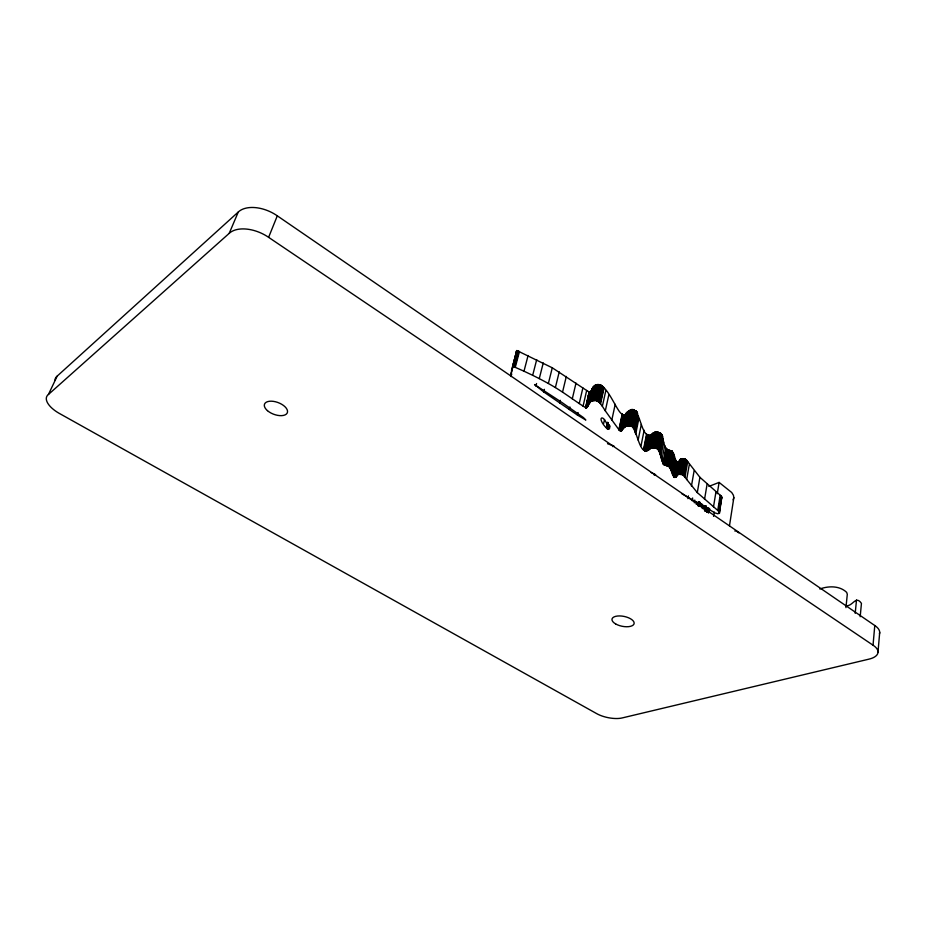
<?xml version="1.0" encoding="UTF-8"?>
<svg xmlns="http://www.w3.org/2000/svg" width="926" height="926" viewBox="0 0 926 926"><rect width="100%" height="100%" fill="white"/><g stroke="black" fill="none" stroke-linecap="round" stroke-linejoin="round"><path stroke-width="1.39" d="M878.01 652.008L879.7 632.4M57.169 376.118L48.43 394.476A23.451 10.614 23.7 0 0 60.468 414.049L596.39 713.471A18.485 7.2 11.9 0 0 622.469 717.87L868.681 659.208A22.93 10.024 6.9 0 0 873.033 645.202L874.781 625.525L277.302 215.839A29.4 17.744 24.7 0 0 238.283 212.008L57.169 376.118A23.254 10.788 24 0 0 55.016 380.042M860.185 616.716L861.446 603.393C855.485 594.712 852.846 606.97 845.635 605.697M855.207 613.313L856.504 599.967M845.947 607.63L847.302 594.26L846.665 592.374C839.662 585.579 828.481 585.845 819.811 589.005M510.62 376.176L516.673 350.584L514.856 360.11M729.48 525.771L733.843 497.644L733.404 495.213L731.714 492.505L719.097 482.411L708.853 486.428M718.379 510.978L720.822 495.78L699.917 477.307L686.652 460.257L682.971 458.636L680.679 459.088L678.862 461.611L676.999 461.993L674.36 477.388L676.061 476.971L678.573 474.205L682.983 474.841L697.29 492.597L718.379 510.978L719.571 512.992L717.847 513.745L715.254 513.039L681.582 493.581M718.935 511.58L721.377 496.382L720.822 495.78M719.039 512.228L719.479 509.474M719.919 506.707L720.37 503.952M720.81 501.197L721.25 498.431M719.12 513.479L721.562 498.304M719.294 513.363L721.377 496.382M719.363 513.305L721.852 496.996M713.576 516.361L714.259 512.113M717.256 493.72L719.097 482.411M717.743 510.388L720.197 495.19M713.495 506.904L715.983 491.694M706.538 510.319L706.989 507.575M706.712 510.411L707.175 507.668M706.885 510.515L707.348 507.772M706.92 512.055L707.499 507.876M707.105 512.217L707.695 508.027M707.186 512.298L707.869 508.189M708.043 511.997L708.726 507.888M708.483 513.085L709.166 508.976M709.235 511.476L709.686 508.733M702.915 508.432L703.378 505.689M704.536 499.427L707.094 484.171M703.251 508.386L703.702 505.654M703.586 508.362L704.049 505.619M703.934 508.351L704.397 505.608M704.188 508.351L704.651 505.608M704.211 509.728L704.906 505.619M704.478 509.751L705.161 505.642M704.744 509.786L705.427 505.677M704.999 509.832L705.693 505.712M705.033 511.256L705.948 505.77M705.288 511.314L705.982 507.205M705.739 510.006L706.191 507.263M705.948 510.076L706.399 507.332M706.144 510.145L706.607 507.402M706.341 510.226L706.804 507.483M699.199 506.036L699.732 503.281M699.5 505.943L699.963 503.212M699.732 505.862L700.195 503.131M699.94 505.77L700.403 503.038M700.658 506.638L701.121 503.906M701.213 506.36L701.677 503.617M701.584 507.471L702.047 504.739M702.232 507.251L702.695 504.52M702.302 508.548L702.753 505.804M702.602 508.478L703.065 505.746M696.271 504.415L696.734 501.672M698.054 505.654L698.482 502.864M698.158 505.77L698.852 501.672M698.644 504.601L698.98 501.788M698.574 506.036L699.13 501.88M698.76 506.071L699.304 501.938M698.91 506.071L699.535 501.961M699.13 506.047L699.686 501.961M694.326 502.818L694.789 500.075M697.29 492.597L699.917 477.307M691.444 486.081L694.118 470.755M692.162 500.735L692.636 497.98M687.902 498.651L688.388 495.896M684.985 477.04L687.717 461.634M686.652 479.541L689.372 464.157M681.49 474.228L684.268 458.81M681.744 474.286L684.522 458.879M681.999 474.367L684.765 458.949M682.277 474.459L684.904 458.995M682.404 474.517L685.171 459.099L682.647 474.633M682.763 474.702L685.529 459.284M682.983 474.841L685.738 459.435M683.319 475.107L686.073 459.701M683.62 475.385L686.374 459.979M683.897 475.663L686.652 460.257M677.369 474.841L680.159 459.458M677.519 474.714L680.321 459.319M677.693 474.587L680.494 459.192M677.89 474.471L680.679 459.088M678.098 474.367L680.888 458.972M678.33 474.286L681.119 458.879M678.573 474.205L681.362 458.798M678.781 474.147L681.571 458.752M679.001 474.1L681.779 458.706M679.221 474.077L682.011 458.671M679.452 474.043L682.242 458.648M679.696 474.031L682.485 458.636M679.939 474.031L682.728 458.625M680.193 474.043L682.971 458.636M680.448 474.054L683.226 458.648M680.714 474.089L683.492 458.671M680.969 474.124L683.747 458.717M681.235 474.17L684.001 458.764M673.7 476.948L676.501 461.599C673.897 458.544 674.996 451.541 670.505 450.615C664.521 450.291 663.965 443.091 662.866 438.623C663.572 432.338 655.052 430.046 651.487 434.363C638.743 441.945 641.278 392.844 624.599 415.496L621.219 431.111C639.206 407.278 635.178 463.637 651.024 448.149C661.777 444.607 659.439 460.141 664.312 464.91C671.813 464.655 670.632 473.533 674.36 477.388M673.839 477.133L676.501 461.599M674.001 477.237L676.559 461.692M674.197 477.33L676.686 461.819M674.533 477.422L677.219 462.051M674.707 477.434L677.45 462.086M674.915 477.422L677.612 462.086M675.123 477.411L677.82 462.074M675.216 477.388L678.202 461.993M675.401 477.341L678.364 461.924M675.748 477.191L678.538 461.831M675.911 477.087L678.712 461.727M676.061 476.971L678.99 461.484M676.304 476.716L679.29 461.09M676.628 476.172L679.626 460.222M676.964 475.339L679.765 459.956M677.149 475.084L679.939 459.701M670.899 470.072L673.746 454.666M671.639 471.994L674.475 456.599M672.38 473.892L675.204 458.52M673.075 475.547L675.887 460.187M667.623 466.044L670.505 450.615M668.317 466.264L671.188 450.823M669.035 466.542L671.767 451.043M669.162 466.611L671.975 451.136M669.371 466.773L672.091 451.217M669.51 466.947L672.288 451.39M670.169 468.382L673.028 452.964M663.734 464.493L666.651 449.064M663.942 464.655L666.847 449.226M664.312 464.91L667.056 449.388M664.486 465.002L667.38 449.585M664.66 465.095L667.565 449.666M665.377 465.396L668.271 449.967M666.164 465.674L669.047 450.244M666.535 465.778L669.417 450.349M666.905 465.871L669.787 450.441M661.789 460.905L664.718 445.441M663.12 463.81L665.944 448.196M663.247 463.984L666.164 448.554M663.386 464.157L666.303 448.728M663.56 464.331L666.465 448.902M658.733 450.129L661.72 434.572M658.93 450.476L661.916 434.931M659.092 450.823L662.078 435.278M659.219 451.17L662.194 435.625M659.902 454.134L662.866 438.623M660.689 457.629L663.629 442.142M655.145 447.906L658.154 432.349M655.469 447.976L658.479 432.419M655.793 448.068L658.803 432.511M656.106 448.172L659.115 432.616M656.418 448.277L659.428 432.72M656.719 448.404L659.729 432.847M656.928 448.497L659.937 432.94M657.124 448.601L660.134 433.044M657.321 448.705L660.319 433.148M657.506 448.809L660.493 433.252M657.668 448.936L660.666 433.38M657.83 449.052L660.828 433.495M657.981 449.179L660.967 433.623M658.108 449.307L661.106 433.75M658.236 449.446L661.222 433.889M658.502 449.781L661.488 434.225M651.51 447.952L654.555 432.419M651.765 447.883L654.798 432.338M652.02 447.814L655.052 432.28M652.298 447.767L655.33 432.222M652.575 447.733L655.608 432.187M652.876 447.709L655.897 432.164M653.189 447.698L656.21 432.153M653.501 447.698L656.534 432.153M653.825 447.709L656.847 432.164M654.161 447.744L657.171 432.187M654.485 447.779L657.506 432.234M654.821 447.837L657.83 432.28M646.765 450.95L649.983 435.382M647.725 450.395L650.77 434.896M648.432 449.874L651.487 434.363M650.156 448.612L653.2 433.09M650.561 448.369L653.606 432.836M651.024 448.149L654.057 432.616M643.512 449.538L646.591 434.051M643.836 449.92L646.915 434.444M644.207 450.302L647.286 434.826M644.623 450.673L647.691 435.197M644.797 450.8L647.806 435.278M645.005 450.904L647.934 435.359M645.167 450.962L648.223 435.486M645.318 451.02L648.385 435.533M645.48 451.055L648.547 435.567M645.723 451.078L648.628 435.59M645.85 451.089L648.918 435.602M649.045 435.614L646.105 451.089L649.276 435.59M646.336 451.066L649.508 435.556M646.556 451.02L649.716 435.498M641.047 445.73L644.149 430.22M638.141 440.058L641.29 424.502M635.097 432.824L638.28 417.221M635.63 434.41L638.813 418.807M632.481 426.585L635.711 410.924M632.678 426.701L635.907 411.04M632.863 426.828L636.093 411.167M633.048 426.955L636.266 411.294M633.21 427.094L636.428 411.433M633.349 427.233L636.567 411.572M633.488 427.372L636.706 411.711M633.731 427.673L636.949 412.024M633.951 427.986L637.157 412.336M634.125 428.298L637.331 412.649M634.264 428.611L637.47 412.961M634.368 428.912L637.574 413.274M634.819 431.261L638.002 415.635M628.812 425.671L632.064 410.01M629.043 425.659L632.296 410.01M629.275 425.671L632.516 410.01M629.506 425.682L632.747 410.033M629.749 425.705L632.99 410.056M629.981 425.74L633.222 410.091M630.34 425.81L633.581 410.16M630.699 425.902L633.928 410.241M631.046 425.995L634.287 410.334M631.393 426.11L634.623 410.45M631.729 426.238L634.958 410.577M632.053 426.365L635.282 410.716M632.273 426.469L635.502 410.82M625.015 426.932L628.291 411.306M625.745 426.55L629.009 410.912M626.427 426.249L629.692 410.612M627.18 425.995L630.432 410.345M627.978 425.775L631.231 410.125M628.175 425.728L631.428 410.079M628.384 425.705L631.636 410.056M628.592 425.682L631.845 410.021M624.552 415.531L620.79 431.111L623.406 415.265L622.214 414.119C616.079 412.521 602.467 368.988 591.401 390.506L587.825 406.167L586.725 407.753L591.401 390.506M620.397 430.972L623.476 415.299M620.628 431.065L623.603 415.38M620.79 431.111L623.754 415.45M620.976 431.134L624.518 415.543M621.473 430.96L624.888 415.265M621.728 430.717L625.096 414.998M622.55 429.305L625.826 413.714M622.874 428.773L626.15 413.17M623.291 428.263L626.566 412.66M623.777 427.8L627.052 412.186M624.367 427.349L627.631 411.734M620.258 430.903L618.915 429.687L622.214 414.119M619.112 429.93L622.399 414.362M619.332 430.162L622.619 414.593M619.563 430.393L622.862 414.825M619.83 430.613L623.117 415.045M608.81 426.261L608.208 429.085L609.366 426.238M608.695 429.074L609.586 426.134M608.208 429.085C604.875 427.766 599.134 419.293 601.576 417.985C606.356 416.978 609.586 435.752 609.84 425.752M618.915 429.687L611.843 419.953L615.211 404.315M606.437 427.974L607.664 422.337M606.588 428.171L607.734 422.43M607.907 422.626L606.773 428.368L607.803 424.212M607.109 428.622L607.907 424.305M607.236 428.703L608.162 424.467M607.375 428.784L608.289 424.548M607.514 428.854L608.44 424.617M607.815 428.981L608.579 424.687M608.012 429.051L608.799 424.768M608.139 429.074L608.984 424.826M609.007 426.284L608.521 429.097L609.192 426.273M611.843 419.953L605.315 410.831L608.752 395.147M603.671 423.483L604.516 419.594M605.315 410.831L602.351 406.282L605.835 390.564M602.351 406.282L599.446 402.335L602.965 386.593M599.874 402.752L603.382 387.01M600.245 403.169L603.752 387.427M600.58 403.597L604.088 387.855M587.825 406.167L590.834 401.386L595.823 400.507L599.365 384.765M599.446 402.335L596.182 400.599L599.724 384.857M596.552 400.703L600.083 384.95M596.9 400.819L600.43 385.066M597.247 400.946L600.777 385.204M597.525 401.062L601.055 385.32M597.802 401.19L601.321 385.447M598.057 401.328L601.587 385.575M598.312 401.467L601.831 385.725M598.555 401.618L602.074 385.876M598.775 401.78L602.294 386.038M598.995 401.942L602.513 386.2M591.957 400.784L595.522 385.066M592.397 400.622L595.95 384.892M592.848 400.483L596.413 384.753M593.103 400.426L596.657 384.695M593.358 400.379L596.923 384.637M593.635 400.345L597.189 384.603M593.913 400.321L597.467 384.591M594.203 400.321L597.756 384.579M594.492 400.321L598.046 384.579M594.793 400.345L598.346 384.603M595.094 400.379L598.636 384.637M595.464 400.437L599.006 384.695M586.077 407.81L589.26 392.057L586.077 407.81L590.464 391.999M586.471 407.822L590.244 392.138M587.373 407L590.95 391.351M588.184 405.194L591.76 389.533M588.612 404.072L592.189 388.399M589.214 403.007L592.79 387.323M589.665 402.428L593.23 386.732M590.198 401.884L593.774 386.177M590.834 401.386L594.399 385.679M591.17 401.166L594.747 385.447M591.552 400.97L595.117 385.251M585.903 407.776L583.079 406.109L586.679 390.471L552.278 367.796L516.928 350.56M585.579 407.637L589.156 391.999L586.679 390.471M585.73 407.706L589.26 392.057M586.308 407.834L590.105 392.184M577.5 415.103L543.747 391.941L534.557 384.556L561.538 402.197L583.461 417.58L585.834 420.045L577.5 415.103L578.09 412.521M583.079 406.109L579.236 403.562L582.871 387.925M569.305 409.547L569.918 406.965M579.236 403.562L572.303 398.782L575.995 383.121M559.628 402.926L560.253 400.333M572.303 398.782L562.545 392.115L566.318 376.442M562.545 392.115L555.392 387.543L559.235 371.858M555.392 387.543L548.377 383.48L552.278 367.796M543.747 391.941L544.395 389.337M535.899 386.13L536.559 383.526M548.377 383.48L539.279 378.618L543.249 362.923M539.279 378.618L532.682 375.319L536.71 359.624M532.682 375.319L523.989 371.199L528.086 355.503M511.476 370.574L516.824 350.537L512.726 366.245L523.989 371.199M511.036 373.328L515.203 357.702M513.386 366.453L517.576 350.757M511.036 376.581L511.731 373.988M514.046 366.673L518.224 350.977M514.682 366.916L518.861 351.22M515.307 367.182L519.474 351.498M733.103 499.855L733.843 497.644M48.43 394.476L229.22 233.329A29.701 17.525 24.3 0 1 268.609 237.334L277.302 215.839M229.22 233.329L238.283 212.008M721.794 498.13L721.967 497.204M612.48 446.552L613.903 445.996L607.549 443.728M734.839 531.003L735.557 531.061M654.161 475.026L655.62 474.644L651.152 472.573M736.61 531.281L738.89 532.913M268.609 237.334L873.033 645.202M874.781 625.525A22.745 10.209 6.7 0 1 879.48 633.754M267.452 410.658A12.2 6.251 20.5 0 0 287.06 413.274A12.2 6.251 20.5 0 0 273.263 401.34A12.2 6.251 20.5 0 0 267.452 410.658M615.628 623.927A11.274 5.024 11.5 0 0 633.916 624.159A11.274 5.024 11.5 0 0 619.679 615.929A11.274 5.024 11.5 0 0 615.628 623.927"/></g></svg>
